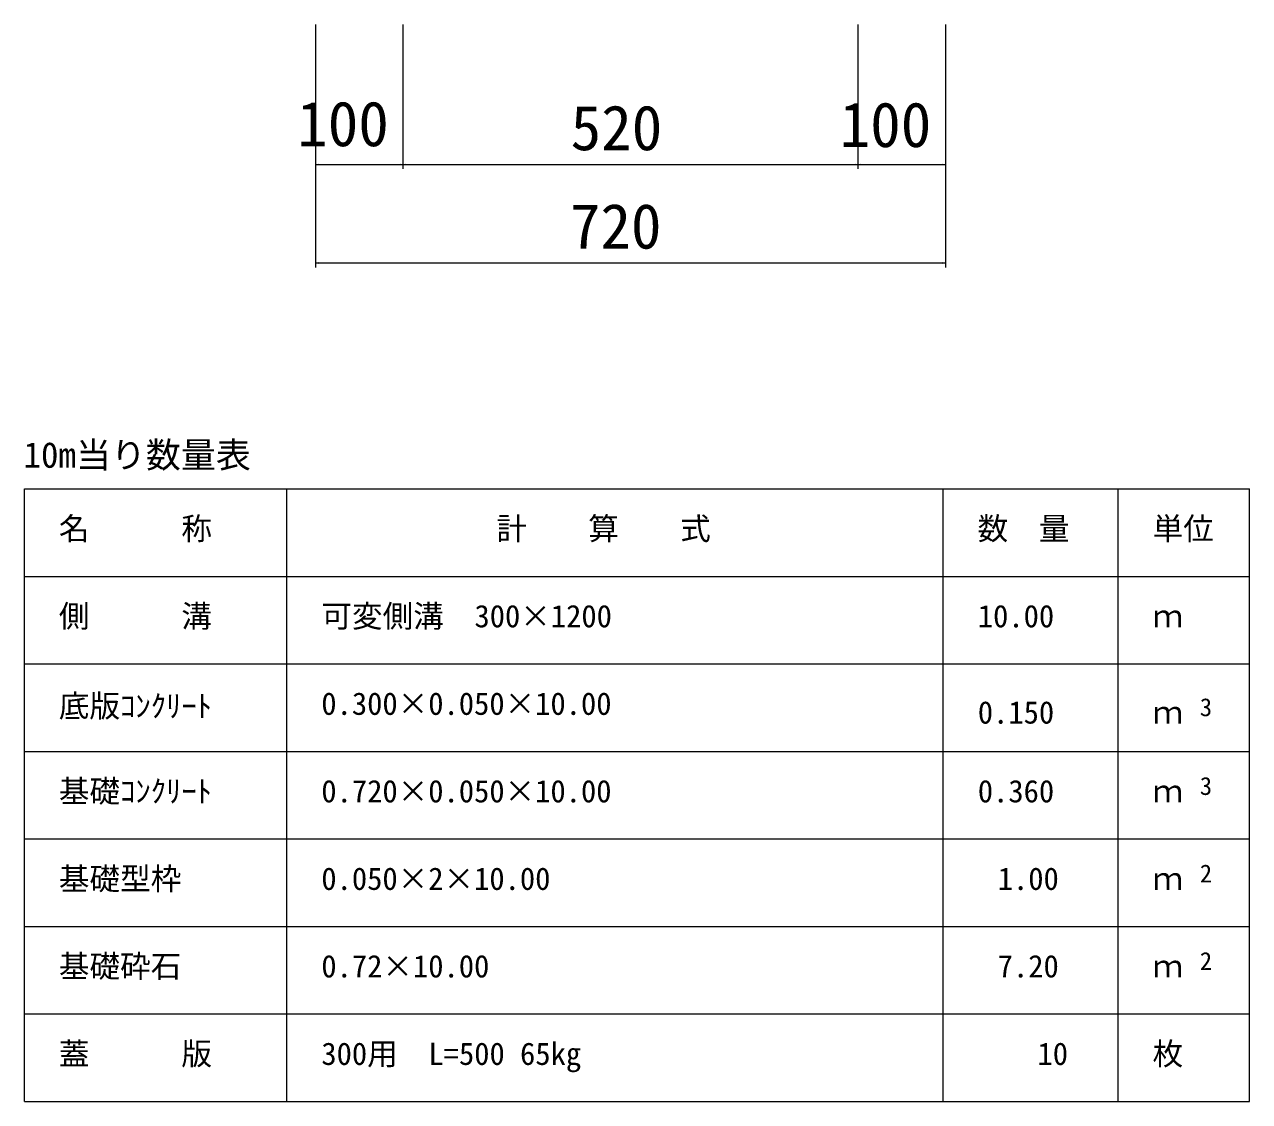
# Model space of a CAD drawing. Units: millimetres on the paper, scale 1:20. Extents: x 0 to 841, y 0 to 594.
# Drawn here: x 428.8 to 498.8, y 200.8 to 262.4 of the extents above; entities that cross this region are included whole.
import ezdxf
from ezdxf.enums import TextEntityAlignment as Align

# ---------------------------------------------------------------- set-up
doc = ezdxf.new("R2010")
doc.units = ezdxf.units.MM
doc.layers.add('D-STR-DIM（寸法）', color=7, linetype='Continuous', lineweight=18)
doc.layers.add('D-STR-HTXT（旗揚げ）', color=4, linetype='Continuous', lineweight=18)
doc.layers.add('D-STR-TXT（文字）', color=7, linetype='Continuous')
doc.styles.add('ＭＳ ゴシック', font='')
doc.styles.get('ＭＳ ゴシック').set_extended_font_data('MS Gothic')

msp = doc.modelspace()

# ---------------------------------------------------------------- linework, layer by layer
at = {"layer": 'D-STR-DIM（寸法）'}
for p, q in [((445.397, 262.359), (445.397, 248.486)), ((445.397, 262.359), (445.397, 254.109)), ((450.397, 262.359), (450.397, 254.109)), ((450.397, 262.359), (450.397, 254.109)), ((476.397, 262.359), (476.397, 254.109)), ((476.397, 262.359), (476.397, 254.109)), ((481.397, 262.359), (481.397, 248.486)), ((481.397, 262.359), (481.397, 254.109)), ((445.397, 254.359), (445.547, 254.384)), ((445.397, 254.359), (445.417, 254.359)), ((445.547, 254.334), (445.397, 254.359)), ((445.417, 254.359), (450.377, 254.359)), ((450.247, 254.384), (450.397, 254.359)), ((450.397, 254.359), (450.247, 254.334)), ((450.397, 254.359), (450.377, 254.359)), ((450.397, 254.359), (450.547, 254.384)), ((450.397, 254.359), (450.417, 254.359)), ((450.547, 254.334), (450.397, 254.359)), ((450.417, 254.359), (476.377, 254.359)), ((476.247, 254.384), (476.397, 254.359)), ((476.397, 254.359), (476.247, 254.334)), ((476.397, 254.359), (476.377, 254.359)), ((476.397, 254.359), (476.547, 254.384)), ((476.397, 254.359), (476.417, 254.359)), ((476.547, 254.334), (476.397, 254.359)), ((476.417, 254.359), (481.377, 254.359)), ((481.247, 254.384), (481.397, 254.359)), ((481.397, 254.359), (481.247, 254.334)), ((481.397, 254.359), (481.377, 254.359)), ((445.397, 248.736), (445.547, 248.761)), ((445.397, 248.736), (445.417, 248.736)), ((445.547, 248.711), (445.397, 248.736)), ((445.417, 248.736), (481.377, 248.736)), ((481.247, 248.761), (481.397, 248.736)), ((481.397, 248.736), (481.247, 248.711)), ((481.397, 248.736), (481.377, 248.736))]:
    msp.add_line(p, q, dxfattribs=at)
at = {"layer": 'D-STR-HTXT（旗揚げ）'}
for p, q in [((428.769, 235.834), (498.769, 235.834)), ((428.769, 200.834), (428.769, 235.834)), ((443.769, 200.834), (443.769, 235.834)), ((481.269, 200.834), (481.269, 235.834)), ((491.269, 219.834), (491.269, 235.834)), ((491.269, 200.834), (491.269, 235.834)), ((498.769, 200.834), (498.769, 235.834)), ((428.769, 230.834), (498.769, 230.834)), ((428.769, 225.834), (498.769, 225.834)), ((428.769, 220.834), (498.769, 220.834)), ((428.769, 215.834), (498.769, 215.834)), ((428.769, 210.834), (498.769, 210.834)), ((428.769, 205.834), (498.769, 205.834)), ((428.769, 200.834), (498.769, 200.834))]:
    msp.add_line(p, q, dxfattribs=at)

# ---------------------------------------------------------------- texts
at = {"layer": 'D-STR-DIM（寸法）', "style": 'ＭＳ ゴシック'}
for s, p in [('100', (444.352, 254.638)), ('520', (459.977, 254.409)), ('100', (475.349, 254.588)), ('720', (459.932, 248.786))]:
    msp.add_text(s, height=2.566, dxfattribs=at).set_placement(p, align=Align.BOTTOM_LEFT)
at = {"layer": 'D-STR-TXT（文字）', "style": 'ＭＳ ゴシック'}
for s, height, p in [('10m当り数量表', 1.466, (428.715, 236.597)), ('名\u3000\u3000\u3000称', 1.283, (430.731, 232.536)), ('計\u3000\u3000算\u3000\u3000式', 1.283, (455.735, 232.536)), ('数\u3000量', 1.283, (483.231, 232.536)), ('単位', 1.283, (493.231, 232.536)), ('側\u3000\u3000\u3000溝', 1.283, (430.731, 227.536)), ('可変側溝\u3000300×1200', 1.283, (445.731, 227.536)), ('10.00', 1.283, (483.244, 227.536)), ('ｍ', 1.283, (493.231, 227.536)), ('底版ｺﾝｸﾘｰﾄ', 1.283, (430.731, 222.403)), ('0.300×0.050×10.00', 1.283, (445.731, 222.536)), ('0.150', 1.283, (483.244, 222.036)), ('ｍ', 1.283, (493.231, 222.036)), ('3', 1.026, (495.932, 222.538)), ('基礎ｺﾝｸﾘｰﾄ', 1.283, (430.731, 217.536)), ('0.720×0.050×10.00', 1.283, (445.731, 217.536)), ('0.360', 1.283, (483.244, 217.536)), ('3', 1.026, (495.932, 218.038)), ('ｍ', 1.283, (493.231, 217.536)), ('基礎型枠', 1.283, (430.731, 212.536)), ('2', 1.026, (495.932, 213.038)), ('0.050×2×10.00', 1.283, (445.731, 212.536)), ('1.00', 1.283, (484.381, 212.536)), ('ｍ', 1.283, (493.231, 212.536)), ('基礎砕石', 1.283, (430.731, 207.536)), ('2', 1.026, (495.932, 208.038)), ('0.72×10.00', 1.283, (445.731, 207.536)), ('7.20', 1.283, (484.381, 207.536)), ('ｍ', 1.283, (493.231, 207.536)), ('蓋\u3000\u3000\u3000版', 1.283, (430.731, 202.536)), ('300用\u3000L=500 65kg', 1.283, (445.731, 202.536)), ('10', 1.283, (486.655, 202.536)), ('枚', 1.283, (493.231, 202.536))]:
    msp.add_text(s, height=height, dxfattribs=at).set_placement(p, align=Align.BOTTOM_LEFT)

doc.saveas('drawing.dxf')
